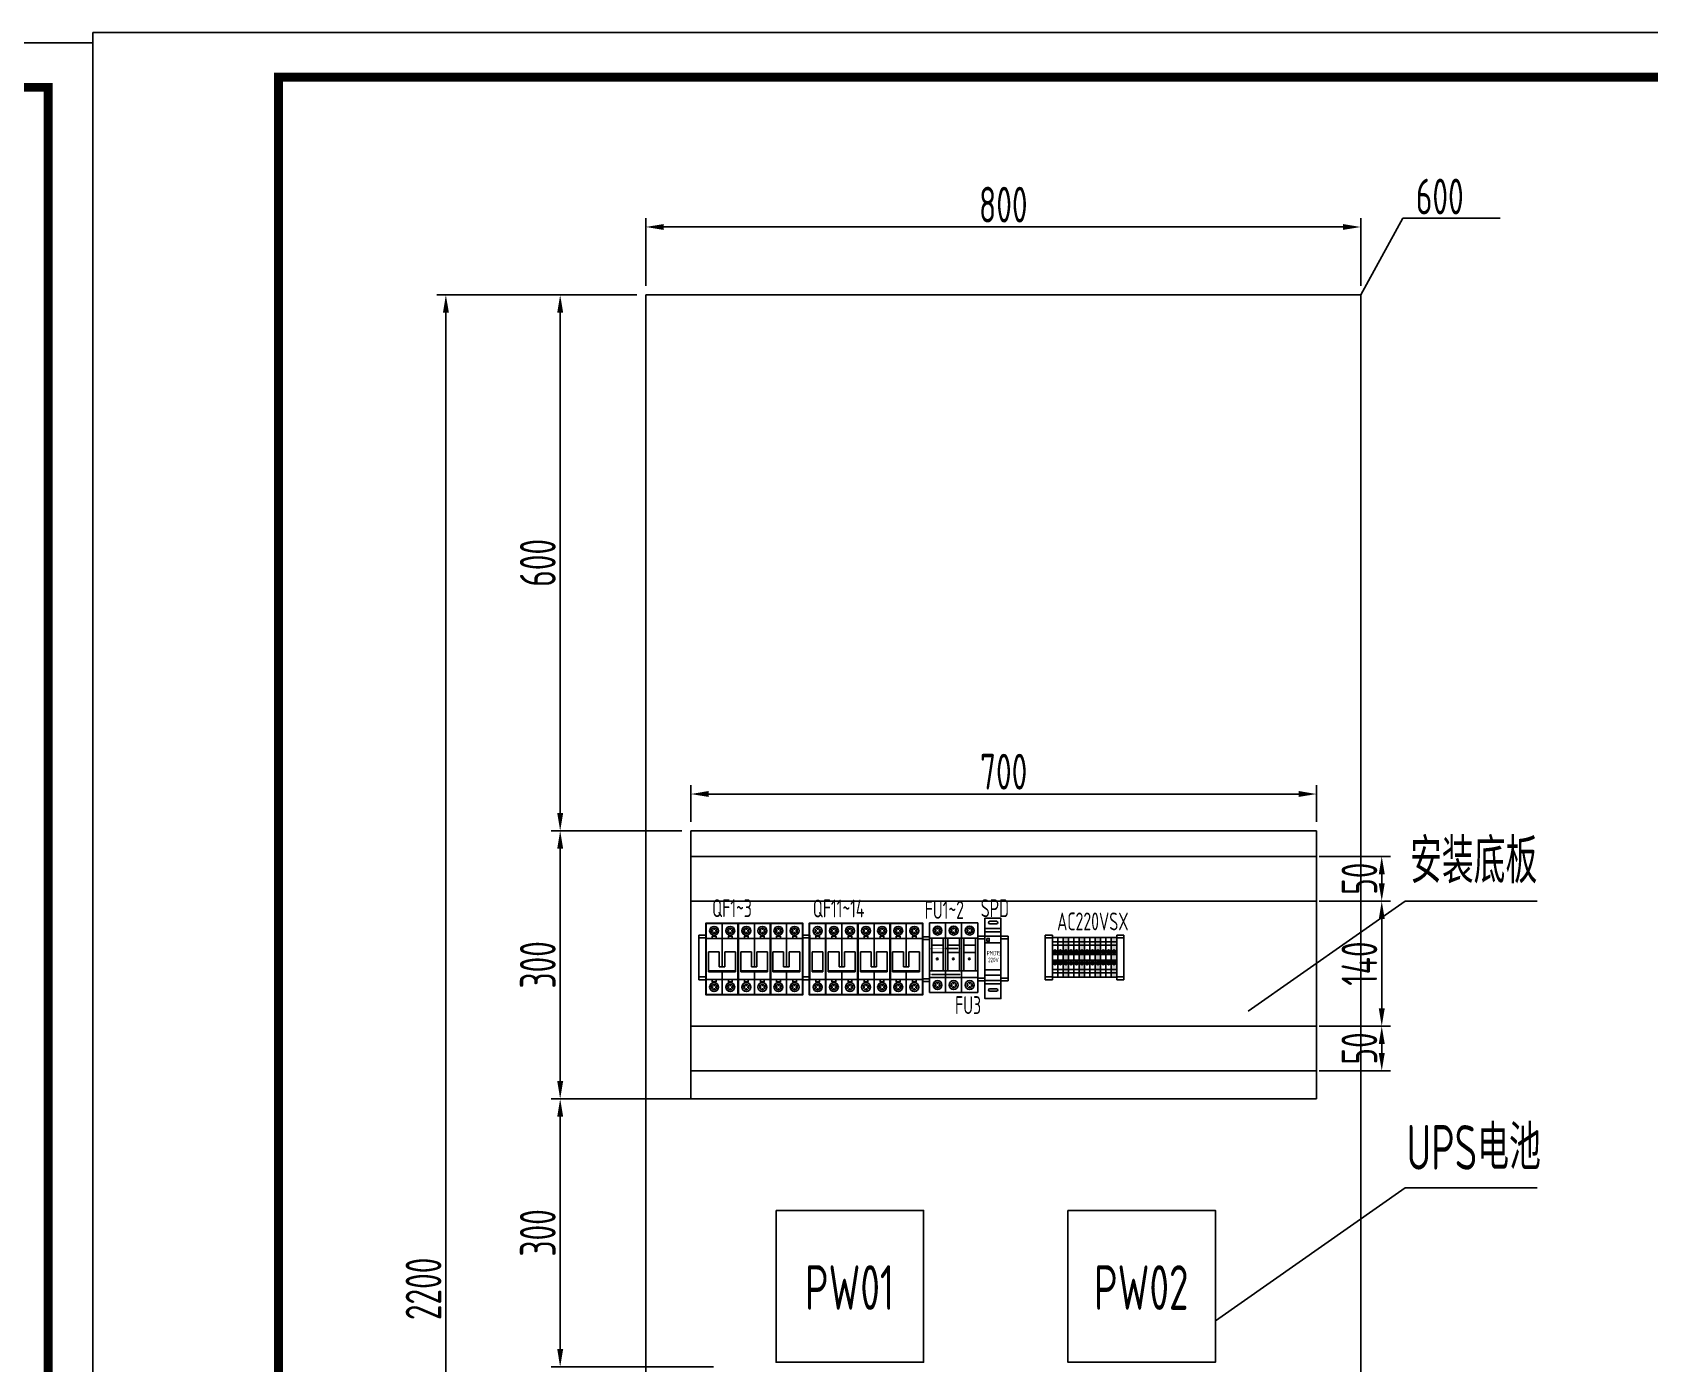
# Model space of a CAD drawing. Header units: millimetres. Extents: x 30557 to 235556, y -116603 to -73383.
# Drawn here: x 206382 to 208192, y -85655 to -84165 of the extents above; entities that cross this region are included whole.
import ezdxf
from ezdxf.enums import TextEntityAlignment as Align

# ---------------------------------------------------------------- set-up
doc = ezdxf.new("R2010")
doc.units = ezdxf.units.MM
for name, color, linetype in [('1', 3, 'Continuous'), ('AXIS', 4, 'Continuous'), ('文本层', 2, 'Continuous')]:
    doc.layers.add(name, color=color, linetype=linetype)
doc.layers.add('_0', color=7, linetype='Continuous', lineweight=25)
doc.layers.add('_Drawing', color=7, linetype='Continuous', lineweight=25)
doc.styles.add('supcon', font='sceie.shx', dxfattribs={"width": 0.75, "height": 40, "bigfont": 'sceic.shx'})
doc.dimstyles.new('supcon', dxfattribs={"dimtxt": 20, "dimasz": 20, "dimexe": 10, "dimexo": 10, "dimgap": 5, "dimtad": 1, "dimtoh": 1, "dimdec": 0, "dimzin": 0, "dimdsep": 46, "dimtxsty": 'supcon', "dimcen": 0.09, "dimclrd": 2, "dimclre": 2, "dimclrt": 2, "dimadec": 0, "dimazin": 0, "dimtfac": 1, "dimtdec": 0, "dimtofl": 0, "dimtmove": 0, "dimatfit": 3, "dimfxl": 1, "dimtolj": 1, "dimtzin": 0, "dimarcsym": 0})

# ---------------------------------------------------------------- blocks, each defined once
blk = doc.blocks.new('supcon图框')
at = {"linetype": 'Continuous'}
for p, q in [((6145.7, 4361.7), (1987.7, 4361.7)), ((1987.7, 4361.7), (1987.7, 1421.7)), ((6145.7, 1421.7), (6145.7, 4361.7))]:
    blk.add_line(p, q, dxfattribs=at)
at = {"linetype": 'Continuous', "const_width": 10}
blk.add_lwpolyline([(2195.7, 4311.7), (6095.7, 4311.7), (6095.7, 1471.7), (2195.7, 1471.7)], close=True, dxfattribs=at)
blk = doc.blocks.new('*D357')
at = {"layer": '_Drawing', "color": 2, "linetype": 'Continuous', "lineweight": -2}
for p, q in [((207058.7, -84458.8), (206834.9, -84458.8)), ((206844.9, -84478.8), (206844.9, -86638.7)), ((207058.7, -86658.7), (206834.9, -86658.7))]:
    blk.add_line(p, q, dxfattribs=at)
at = {"layer": '_Drawing', "color": 2}
for points in [[(206848.3, -84478.8), (206841.6, -84478.8), (206844.9, -84458.8)], [(206841.6, -86638.7), (206848.3, -86638.7), (206844.9, -86658.7)]]:
    blk.add_solid(points, dxfattribs=at)
at = {"layer": 'DEFPOINTS', "color": 0}
for p in [(207068.7, -84458.8), (206844.9, -86658.7), (207068.7, -86658.7)]:
    blk.add_point(p, dxfattribs=at)
at = {"layer": '_Drawing', "color": 2, "insert": (206819.9, -85571.4), "char_height": 40, "attachment_point": 5, "rotation": 90, "style": 'supcon'}
blk.add_mtext('\\A1;2200', dxfattribs=at)
blk = doc.blocks.new('*D358')
at = {"layer": '_Drawing', "color": 2, "linetype": 'Continuous', "lineweight": -2}
for p, q in [((207068.7, -84448.8), (207068.7, -84372.8)), ((207868.7, -84448.8), (207868.7, -84372.8)), ((207088.7, -84382.8), (207848.7, -84382.8))]:
    blk.add_line(p, q, dxfattribs=at)
at = {"layer": '_Drawing', "color": 2}
for points in [[(207088.7, -84379.5), (207088.7, -84386.1), (207068.7, -84382.8)], [(207848.7, -84386.1), (207848.7, -84379.5), (207868.7, -84382.8)]]:
    blk.add_solid(points, dxfattribs=at)
at = {"layer": 'DEFPOINTS', "color": 0}
for p in [(207868.7, -84382.8), (207068.7, -84458.8), (207868.7, -84458.8)]:
    blk.add_point(p, dxfattribs=at)
at = {"layer": '_Drawing', "color": 2, "insert": (207468.7, -84357.8), "char_height": 40, "attachment_point": 5, "style": 'supcon'}
blk.add_mtext('\\A1;800', dxfattribs=at)
blk = doc.blocks.new('*D362')
at = {"color": 2, "lineweight": -2}
for p, q in [((207058.7, -84458.8), (206962.8, -84458.8)), ((206972.8, -85038.7), (206972.8, -84478.8)), ((207109.1, -85058.7), (206962.8, -85058.7))]:
    blk.add_line(p, q, dxfattribs=at)
at = {"color": 2}
for points in [[(206976.2, -84478.8), (206969.5, -84478.8), (206972.8, -84458.8)], [(206969.5, -85038.7), (206976.2, -85038.7), (206972.8, -85058.7)]]:
    blk.add_solid(points, dxfattribs=at)
at = {"layer": 'DEFPOINTS', "color": 0}
for p in [(206972.8, -84458.8), (207068.7, -84458.8), (207119.1, -85058.7)]:
    blk.add_point(p, dxfattribs=at)
at = {"color": 2, "insert": (206947.8, -84758.7), "char_height": 40, "attachment_point": 5, "rotation": 90, "style": 'supcon'}
blk.add_mtext('\\A1;600', dxfattribs=at)
blk = doc.blocks.new('2P空开')
at = {"ltscale": 100}
for p, q in [((6385.4, 37012.8), (6387.2, 37012.8)), ((6388.4, 37013.9), (6388.4, 37015.8)), ((6389.5, 37012.8), (6391.4, 37012.8)), ((6397.4, 37021.3), (6397.4, 36972.3)), ((6397.4, 37021.3), (6397.4, 36972.3)), ((6397.4, 37021.3), (6397.4, 36972.3)), ((6397.4, 37021.3), (6397.4, 36972.3)), ((6397.4, 37021.3), (6397.4, 36972.3)), ((6403.4, 37012.8), (6405.2, 37012.8)), ((6406.4, 37013.9), (6406.4, 37015.8)), ((6407.5, 37012.8), (6409.4, 37012.8)), ((6415.4, 37021.3), (6415.4, 36941.3)), ((6415.4, 37021.3), (6415.4, 36941.3)), ((6415.4, 37021.3), (6415.4, 36941.3)), ((6415.4, 37021.3), (6415.4, 36941.3)), ((6379.4, 37004.3), (6397.4, 37004.3)), ((6388.4, 37009.8), (6388.4, 37011.6)), ((6397.4, 37004.3), (6415.4, 37004.3)), ((6406.4, 37009.8), (6406.4, 37011.6)), ((6379.4, 36958.3), (6397.4, 36958.3)), ((6388.4, 36958.3), (6393.5, 36958.3)), ((6397.4, 36966.9), (6397.4, 36941.3)), ((6397.4, 36966.9), (6397.4, 36941.3)), ((6397.4, 36966.9), (6397.4, 36941.3)), ((6397.4, 36966.9), (6397.4, 36941.3)), ((6397.4, 36966.9), (6397.4, 36941.3)), ((6397.4, 36958.3), (6415.4, 36958.3)), ((6406.4, 36958.3), (6411.5, 36958.3)), ((6385.4, 36949.8), (6387.2, 36949.8)), ((6388.4, 36952.8), (6388.4, 36950.9)), ((6388.4, 36948.6), (6388.4, 36946.8)), ((6389.5, 36949.8), (6391.4, 36949.8)), ((6403.4, 36949.8), (6405.2, 36949.8)), ((6406.4, 36952.8), (6406.4, 36950.9)), ((6406.4, 36948.6), (6406.4, 36946.8)), ((6407.5, 36949.8), (6409.4, 36949.8))]:
    blk.add_line(p, q, dxfattribs=at)
for p, q in [((6382.2, 36989.4), (6394.2, 36989.4)), ((6382.2, 36966.9), (6382.2, 36989.4)), ((6394.2, 36989.4), (6394.2, 36972.3)), ((6400.2, 36989.4), (6412.2, 36989.4)), ((6400.2, 36972.3), (6400.2, 36989.4)), ((6412.2, 36989.4), (6412.2, 36966.9)), ((6382.2, 36968), (6397.4, 36968)), ((6397.4, 36966.9), (6382.2, 36966.9)), ((6394.2, 36972.3), (6397.4, 36972.3)), ((6397.4, 36972.3), (6400.2, 36972.3)), ((6397.4, 36968), (6412.2, 36968)), ((6412.2, 36966.9), (6397.4, 36966.9))]:
    blk.add_line(p, q)
at = {"lineweight": 30}
for points in [[(6397.4, 36941.3), (6379.4, 36941.3), (6379.4, 37021.3), (6397.4, 37021.3)], [(6397.4, 37021.3), (6415.4, 37021.3), (6415.4, 36941.3), (6397.4, 36941.3)]]:
    blk.add_lwpolyline(points, dxfattribs=at)
at = {"ltscale": 100}
for points in [[(6397.4, 37004.3), (6397.4, 37021.3), (6379.4, 37021.3), (6379.4, 37004.3)], [(6397.4, 37004.3), (6397.4, 37021.3)], [(6397.4, 37021.3), (6397.4, 37004.3)], [(6415.4, 37004.3), (6415.4, 37021.3), (6397.4, 37021.3), (6397.4, 37004.3)], [(6379.4, 36958.3), (6379.4, 36941.3), (6397.4, 36941.3), (6397.4, 36958.3)], [(6397.4, 36958.3), (6397.4, 36941.3)], [(6397.4, 36941.3), (6397.4, 36958.3)], [(6397.4, 36958.3), (6397.4, 36941.3), (6415.4, 36941.3), (6415.4, 36958.3)]]:
    blk.add_lwpolyline(points, dxfattribs=at)
at = {"ltscale": 100, "const_width": 1}
for points in [[(6385.4, 37012.8), (6387.2, 37012.8)], [(6388.4, 37013.9), (6388.4, 37015.8)], [(6389.5, 37012.8), (6391.4, 37012.8)], [(6403.4, 37012.8), (6405.2, 37012.8)], [(6406.4, 37013.9), (6406.4, 37015.8)], [(6407.5, 37012.8), (6409.4, 37012.8)], [(6388.4, 37009.8), (6388.4, 37011.6)], [(6406.4, 37009.8), (6406.4, 37011.6)], [(6385.4, 36949.8), (6387.2, 36949.8)], [(6388.4, 36952.8), (6388.4, 36950.9)], [(6388.4, 36948.6), (6388.4, 36946.8)], [(6389.5, 36949.8), (6391.4, 36949.8)], [(6403.4, 36949.8), (6405.2, 36949.8)], [(6406.4, 36952.8), (6406.4, 36950.9)], [(6406.4, 36948.6), (6406.4, 36946.8)], [(6407.5, 36949.8), (6409.4, 36949.8)]]:
    blk.add_lwpolyline(points, dxfattribs=at)
at = {"ltscale": 100}
for points in [[(6386.3, 37004.3), (6390.5, 37004.3), (6390.5, 37006.8), (6386.3, 37006.8)], [(6404.3, 37004.3), (6408.5, 37004.3), (6408.5, 37006.8), (6404.3, 37006.8)], [(6386.3, 36958.3), (6390.5, 36958.3), (6390.5, 36955.7), (6386.3, 36955.7)], [(6404.3, 36958.3), (6408.5, 36958.3), (6408.5, 36955.7), (6404.3, 36955.7)]]:
    blk.add_lwpolyline(points, close=True, dxfattribs=at)
for centre, radius in [((6388.4, 37012.8), 5), ((6388.4, 37012.8), 3), ((6406.4, 37012.8), 5), ((6406.4, 37012.8), 3), ((6388.4, 36949.8), 5), ((6388.4, 36949.8), 3), ((6406.4, 36949.8), 5), ((6406.4, 36949.8), 3)]:
    blk.add_circle(centre, radius, dxfattribs=at)
at = {"layer": '1'}
for points in [[(6379.4, 37021.3), (6397.4, 37021.3)], [(6397.4, 37021.3), (6415.4, 37021.3)], [(6397.4, 37021.3), (6397.4, 37021.3)]]:
    blk.add_lwpolyline(points, dxfattribs=at)
at = {"layer": '_0'}
for points in [[(6397.4, 36941.3), (6379.4, 36941.3), (6379.4, 37021.3), (6397.4, 37021.3)], [(6397.4, 37021.3), (6415.4, 37021.3), (6415.4, 36941.3), (6397.4, 36941.3)]]:
    blk.add_lwpolyline(points, dxfattribs=at)
at = {"layer": 'AXIS', "linetype": 'ByBlock'}
blk.add_line((6379.4, 37021.3), (6397.4, 37021.3), dxfattribs=at)
blk = doc.blocks.new('1P空开')
at = {"ltscale": 100}
for p, q in [((6483.5, 37017.3), (6483.5, 36954.3)), ((6483.5, 37017.3), (6483.5, 36954.3)), ((6483.5, 37017.3), (6483.5, 36954.3)), ((6483.5, 37017.3), (6483.5, 36954.3)), ((6483.5, 37017.3), (6483.5, 36954.3)), ((6465.5, 37000.3), (6483.5, 37000.3)), ((6471.5, 37008.8), (6473.4, 37008.8)), ((6474.5, 37010), (6474.5, 37011.8)), ((6474.5, 37005.8), (6474.5, 37007.7)), ((6475.7, 37008.8), (6477.5, 37008.8)), ((6465.5, 36954.3), (6483.5, 36954.3)), ((6471.5, 36945.8), (6473.4, 36945.8)), ((6474.5, 36954.3), (6479.7, 36954.3)), ((6474.5, 36948.8), (6474.5, 36947)), ((6474.5, 36944.7), (6474.5, 36942.8)), ((6475.7, 36945.8), (6477.5, 36945.8))]:
    blk.add_line(p, q, dxfattribs=at)
for p, q in [((6468.4, 36985.4), (6480.4, 36985.4)), ((6468.4, 36963), (6468.4, 36985.4)), ((6480.4, 36985.4), (6480.4, 36963)), ((6468.4, 36964.1), (6480.4, 36964.1)), ((6480.4, 36963), (6468.4, 36963))]:
    blk.add_line(p, q)
at = {"lineweight": 30}
blk.add_lwpolyline([(6483.5, 36937.3), (6465.5, 36937.3), (6465.5, 37017.3), (6483.5, 37017.3)], dxfattribs=at)
at = {"ltscale": 100}
for points in [[(6483.5, 37000.3), (6483.5, 37017.3), (6465.5, 37017.3), (6465.5, 37000.3)], [(6483.5, 37000.3), (6483.5, 37017.3)], [(6483.5, 37017.3), (6483.5, 37000.3)], [(6465.5, 36954.3), (6465.5, 36937.3), (6483.5, 36937.3), (6483.5, 36954.3)], [(6483.5, 36954.3), (6483.5, 36937.3)], [(6483.5, 36937.3), (6483.5, 36954.3)]]:
    blk.add_lwpolyline(points, dxfattribs=at)
at = {"ltscale": 100, "const_width": 1}
for points in [[(6471.5, 37008.8), (6473.4, 37008.8)], [(6474.5, 37010), (6474.5, 37011.8)], [(6474.5, 37005.8), (6474.5, 37007.7)], [(6475.7, 37008.8), (6477.5, 37008.8)], [(6471.5, 36945.8), (6473.4, 36945.8)], [(6474.5, 36948.8), (6474.5, 36947)], [(6474.5, 36944.7), (6474.5, 36942.8)], [(6475.7, 36945.8), (6477.5, 36945.8)]]:
    blk.add_lwpolyline(points, dxfattribs=at)
at = {"ltscale": 100}
for points in [[(6472.4, 37000.3), (6476.6, 37000.3), (6476.6, 37002.9), (6472.4, 37002.9)], [(6472.4, 36954.3), (6476.6, 36954.3), (6476.6, 36951.8), (6472.4, 36951.8)]]:
    blk.add_lwpolyline(points, close=True, dxfattribs=at)
for centre, radius in [((6474.5, 37008.8), 5), ((6474.5, 37008.8), 3), ((6474.5, 36945.8), 5), ((6474.5, 36945.8), 3)]:
    blk.add_circle(centre, radius, dxfattribs=at)
at = {"layer": '1'}
for points in [[(6465.5, 37017.3), (6483.5, 37017.3)], [(6483.5, 37017.3), (6483.5, 37017.3)]]:
    blk.add_lwpolyline(points, dxfattribs=at)
at = {"layer": '_0'}
blk.add_lwpolyline([(6483.5, 36937.3), (6465.5, 36937.3), (6465.5, 37017.3), (6483.5, 37017.3)], dxfattribs=at)
at = {"layer": 'AXIS', "linetype": 'ByBlock'}
blk.add_line((6465.5, 37017.3), (6483.5, 37017.3), dxfattribs=at)
blk = doc.blocks.new('固定块')
for p, q in [((516096.3, 339845.1), (516104.3, 339845.1)), ((516096.3, 339795.1), (516096.3, 339845.1)), ((516104.3, 339845.1), (516104.3, 339795.1)), ((516096.3, 339842.1), (516104.3, 339842.1)), ((516096.3, 339798.1), (516104.3, 339798.1)), ((516104.3, 339795.1), (516096.3, 339795.1))]:
    blk.add_line(p, q)
blk = doc.blocks.new('SAKDU2.5')
at = {"color": 253}
for p, q in [((516132.1, 339835.7), (516138.1, 339835.7)), ((516132.1, 339832.2), (516138.1, 339832.2)), ((516132.1, 339821.4), (516138.1, 339821.4)), ((516132.1, 339815.4), (516138.1, 339815.4)), ((516133.4, 339824.8), (516136.8, 339824.8)), ((516133.4, 339824.5), (516136.8, 339824.5)), ((516133.4, 339812.3), (516136.8, 339812.3)), ((516133.4, 339812), (516136.8, 339812)), ((516132.1, 339804.7), (516138.1, 339804.7)), ((516132.1, 339801.2), (516138.1, 339801.2))]:
    blk.add_line(p, q, dxfattribs=at)
at = {"color": 253, "lineweight": -3}
blk.add_lwpolyline([(516132.1, 339796.2), (516138.1, 339796.2), (516138.1, 339840.7), (516132.1, 339840.7)], close=True, dxfattribs=at)
at = {"color": 253}
for centre, radius in [((516135.1, 339824.7), 2), ((516135.1, 339824.7), 1.7), ((516135.1, 339812.2), 2), ((516135.1, 339812.2), 1.7)]:
    blk.add_circle(centre, radius, dxfattribs=at)
blk = doc.blocks.new('SAKPE2.5')
h = blk.add_hatch(color=102)
h.dxf.hatch_style = 1
h.paths.add_polyline_path([(516130.2, 339840.7), (516127.2, 339840.7), (516127.2, 339835.7), (516130.2, 339835.7)])
h.paths.add_polyline_path([(516130.2, 339835.7), (516127.2, 339835.7), (516127.2, 339832.2), (516130.2, 339832.2)])
h.paths.add_polyline_path([(516130.2, 339832.2), (516127.2, 339832.2), (516127.2, 339821.4), (516130.2, 339821.4), (516130.2, 339822.7, -0.414214), (516128.2, 339824.7, -0.414214), (516130.2, 339826.7)])
h.paths.add_polyline_path([(516130.2, 339821.4), (516127.2, 339821.4), (516127.2, 339815.4), (516130.2, 339815.4)])
h.paths.add_polyline_path([(516130.2, 339814.2), (516130.2, 339815.4), (516127.2, 339815.4), (516127.2, 339804.7), (516130.2, 339804.7), (516130.2, 339810.2, -0.414214), (516128.2, 339812.2, -0.414214)])
h.paths.add_polyline_path([(516130.2, 339804.7), (516127.2, 339804.7), (516127.2, 339801.2), (516130.2, 339801.2)])
h.paths.add_polyline_path([(516130.2, 339801.2), (516127.2, 339801.2), (516127.2, 339796.2), (516130.2, 339796.2)])
h = blk.add_hatch(color=2)
h.dxf.hatch_style = 1
h.paths.add_polyline_path([(516133.2, 339840.7), (516130.2, 339840.7), (516130.2, 339835.7), (516133.2, 339835.7)])
h.paths.add_polyline_path([(516133.2, 339835.7), (516130.2, 339835.7), (516130.2, 339832.2), (516133.2, 339832.2)])
h.paths.add_polyline_path([(516133.2, 339832.2), (516130.2, 339832.2), (516130.2, 339826.7, -0.414214), (516132.2, 339824.7, -0.414214), (516130.2, 339822.7), (516130.2, 339821.4), (516133.2, 339821.4)])
h.paths.add_polyline_path([(516133.2, 339821.4), (516130.2, 339821.4), (516130.2, 339815.4), (516133.2, 339815.4)])
h.paths.add_polyline_path([(516133.2, 339815.4), (516130.2, 339815.4), (516130.2, 339814.2, -0.414214), (516132.2, 339812.2, -0.414214), (516130.2, 339810.2), (516130.2, 339804.7), (516133.2, 339804.7)])
h.paths.add_polyline_path([(516133.2, 339804.7), (516130.2, 339804.7), (516130.2, 339801.2), (516133.2, 339801.2)])
h.paths.add_polyline_path([(516133.2, 339801.2), (516130.2, 339801.2), (516130.2, 339796.2), (516133.2, 339796.2)])
for p, q in [((516127.2, 339835.7), (516133.2, 339835.7)), ((516127.2, 339832.2), (516133.2, 339832.2)), ((516127.2, 339821.4), (516133.2, 339821.4)), ((516127.2, 339815.4), (516133.2, 339815.4)), ((516128.6, 339824.8), (516131.9, 339824.8)), ((516128.6, 339824.5), (516131.9, 339824.5)), ((516128.6, 339812.3), (516131.9, 339812.3)), ((516128.6, 339812), (516131.9, 339812)), ((516127.2, 339804.7), (516133.2, 339804.7)), ((516127.2, 339801.2), (516133.2, 339801.2))]:
    blk.add_line(p, q)
at = {"lineweight": -3}
blk.add_lwpolyline([(516127.2, 339796.2), (516133.2, 339796.2), (516133.2, 339840.7), (516127.2, 339840.7)], close=True, dxfattribs=at)
for centre, radius in [((516130.2, 339824.7), 2), ((516130.2, 339824.7), 1.7), ((516130.2, 339812.2), 2), ((516130.2, 339812.2), 1.7)]:
    blk.add_circle(centre, radius)
blk = doc.blocks.new('*D364')
at = {"color": 2, "lineweight": -2}
for p, q in [((207109.1, -85058.7), (206962.8, -85058.7)), ((206972.8, -85078.7), (206972.8, -85338.7)), ((207109.1, -85358.7), (206962.8, -85358.7))]:
    blk.add_line(p, q, dxfattribs=at)
at = {"color": 2}
for points in [[(206976.2, -85078.7), (206969.5, -85078.7), (206972.8, -85058.7)], [(206969.5, -85338.7), (206976.2, -85338.7), (206972.8, -85358.7)]]:
    blk.add_solid(points, dxfattribs=at)
at = {"layer": 'DEFPOINTS', "color": 0}
for p in [(207119.1, -85058.7), (206972.8, -85358.7), (207119.1, -85358.7)]:
    blk.add_point(p, dxfattribs=at)
at = {"color": 2, "insert": (206947.8, -85208.7), "char_height": 40, "attachment_point": 5, "rotation": 90, "style": 'supcon'}
blk.add_mtext('\\A1;300', dxfattribs=at)
blk = doc.blocks.new('2P熔断器')
at = {"ltscale": 100}
h = blk.add_hatch(color=1, dxfattribs=at)
edge = h.paths.add_edge_path()
edge.add_arc((118510.7, 57853.7), 0.962, 0, 360)
h = blk.add_hatch(color=1, dxfattribs=at)
edge = h.paths.add_edge_path()
edge.add_arc((118528.7, 57853.7), 0.962, 0, 360)
at = {"lineweight": -3}
for p, q in [((118502, 57893.9), (118520, 57893.9)), ((118502, 57815.9), (118502, 57893.9)), ((118520, 57893.9), (118520, 57815.9)), ((118520, 57893.9), (118538, 57893.9)), ((118520, 57815.9), (118520, 57893.9)), ((118538, 57893.9), (118538, 57815.9)), ((118504.5, 57876.9), (118504.5, 57840.3)), ((118504.5, 57868.9), (118517.5, 57868.9)), ((118517.5, 57876.9), (118517.5, 57840.3)), ((118522.5, 57876.9), (118522.5, 57840.3)), ((118522.5, 57868.9), (118535.5, 57868.9)), ((118535.5, 57876.9), (118535.5, 57840.3)), ((118504.5, 57860.9), (118517.5, 57860.9)), ((118522.5, 57860.9), (118535.5, 57860.9)), ((118520, 57815.9), (118502, 57815.9)), ((118538, 57815.9), (118520, 57815.9))]:
    blk.add_line(p, q, dxfattribs=at)
at = {"ltscale": 100}
for p, q in [((118508, 57885.4), (118509.9, 57885.4)), ((118511, 57886.5), (118511, 57888.4)), ((118511, 57882.4), (118511, 57884.2)), ((118512.2, 57885.4), (118514, 57885.4)), ((118526, 57885.4), (118527.9, 57885.4)), ((118529, 57886.5), (118529, 57888.4)), ((118529, 57882.4), (118529, 57884.2)), ((118530.2, 57885.4), (118532, 57885.4)), ((118502, 57876.9), (118520, 57876.9)), ((118502, 57853.4), (118502, 57863.2)), ((118520, 57876.9), (118538, 57876.9)), ((118520, 57865.2), (118533.7, 57865.2)), ((118538, 57865.2), (118538.1, 57865.2)), ((118502, 57838.3), (118502, 57849.8)), ((118538, 57850.8), (118538, 57839.3)), ((118502, 57840.3), (118520, 57840.3)), ((118502, 57832.9), (118520, 57832.9)), ((118519.4, 57836.3), (118504.5, 57836.3)), ((118511, 57827.4), (118511, 57825.5)), ((118520, 57840.3), (118538, 57840.3)), ((118520, 57836.3), (118536.1, 57836.3)), ((118520, 57832.9), (118538, 57832.9)), ((118529, 57827.4), (118529, 57825.5)), ((118508, 57824.4), (118509.9, 57824.4)), ((118511, 57823.2), (118511, 57821.4)), ((118512.2, 57824.4), (118514, 57824.4)), ((118526, 57824.4), (118527.9, 57824.4)), ((118529, 57823.2), (118529, 57821.4)), ((118530.2, 57824.4), (118532, 57824.4))]:
    blk.add_line(p, q, dxfattribs=at)
at = {"ltscale": 100, "const_width": 1}
for points in [[(118508, 57885.4), (118509.9, 57885.4)], [(118511, 57886.5), (118511, 57888.4)], [(118511, 57882.4), (118511, 57884.2)], [(118512.2, 57885.4), (118514, 57885.4)], [(118526, 57885.4), (118527.9, 57885.4)], [(118529, 57886.5), (118529, 57888.4)], [(118529, 57882.4), (118529, 57884.2)], [(118530.2, 57885.4), (118532, 57885.4)], [(118511, 57827.4), (118511, 57825.5)], [(118529, 57827.4), (118529, 57825.5)], [(118508, 57824.4), (118509.9, 57824.4)], [(118511, 57823.2), (118511, 57821.4)], [(118512.2, 57824.4), (118514, 57824.4)], [(118526, 57824.4), (118527.9, 57824.4)], [(118529, 57823.2), (118529, 57821.4)], [(118530.2, 57824.4), (118532, 57824.4)]]:
    blk.add_lwpolyline(points, dxfattribs=at)
at = {"ltscale": 100, "const_width": 0.5}
for points in [[(118515.5, 57865.2), (118504.3, 57865.2, 0.414334), (118502.3, 57863.2), (118502.3, 57838.3, 0.414164), (118504.3, 57836.3), (118520, 57836.3)], [(118515.5, 57865.2), (118535.7, 57865.2, -0.414214), (118537.7, 57863.2), (118537.7, 57843)], [(118520, 57836.3), (118535.7, 57836.3, 0.414214), (118537.7, 57838.3), (118537.7, 57843)]]:
    blk.add_lwpolyline(points, format="xyb", dxfattribs=at)
at = {"ltscale": 100}
for centre, radius in [((118511, 57885.4), 5), ((118511, 57885.4), 3), ((118529, 57885.4), 5), ((118529, 57885.4), 3), ((118511, 57824.4), 5), ((118511, 57824.4), 3), ((118529, 57824.4), 5), ((118529, 57824.4), 3)]:
    blk.add_circle(centre, radius, dxfattribs=at)
at = {"color": 1, "ltscale": 100}
for centre in [(118510.7, 57853.7), (118528.7, 57853.7)]:
    blk.add_circle(centre, 0.962, dxfattribs=at)
blk = doc.blocks.new('PMD15-220')
for p, q in [((0, -11.6), (18, -11.6)), ((0, -15.4), (18, -15.4)), ((0, -69.8), (18, -69.8)), ((0, -73.6), (18, -73.6))]:
    blk.add_line(p, q)
for points in [[(0, 0), (18, 0), (18, -90), (0, -90)], [(0, -20), (18, -20), (18, -63.7), (0, -63.7)], [(0, -27.4), (18, -27.4), (18, -57.8), (0, -57.8)], [(2.2, -22.6), (4.8, -22.6), (4.8, -25.7), (2.2, -25.7)]]:
    blk.add_lwpolyline(points, close=True)
for points in [[(5.6, -3.4), (13, -3.4)], [(13, -6.3), (5.6, -6.3)], [(13, -78.9), (5.6, -78.9)], [(5.6, -81.7), (13, -81.7)]]:
    blk.add_lwpolyline(points)
for centre, start, end in [((5.6, -4.9), 90, 270), ((13, -4.9), 270, 90), ((5.6, -80.3), 90, 270), ((13, -80.3), 270, 90)]:
    blk.add_arc(centre, 1.41, start, end)
at = {"layer": '_Drawing', "style": 'supcon', "width": 0.75}
for s, p in [('PMD15', (2.1, -41.6)), ('220V', (3.7, -49.2))]:
    blk.add_text(s, height=5, dxfattribs=at).set_placement(p)
blk = doc.blocks.new('*D365')
at = {"color": 2, "lineweight": -2}
for p, q in [((207144.3, -85358.7), (206962.8, -85358.7)), ((206972.8, -85378.7), (206972.8, -85638.7)), ((207144.3, -85658.7), (206962.8, -85658.7))]:
    blk.add_line(p, q, dxfattribs=at)
at = {"color": 2}
for points in [[(206976.2, -85378.7), (206969.5, -85378.7), (206972.8, -85358.7)], [(206969.5, -85638.7), (206976.2, -85638.7), (206972.8, -85658.7)]]:
    blk.add_solid(points, dxfattribs=at)
at = {"layer": 'DEFPOINTS', "color": 0}
for p in [(207154.3, -85358.7), (206972.8, -85658.7), (207154.3, -85658.7)]:
    blk.add_point(p, dxfattribs=at)
at = {"color": 2, "insert": (206947.8, -85508.7), "char_height": 40, "attachment_point": 5, "rotation": 90, "style": 'supcon'}
blk.add_mtext('\\A1;300', dxfattribs=at)
blk = doc.blocks.new('*D370')
at = {"color": 2, "linetype": 'Continuous', "lineweight": -2}
for p, q in [((207822.2, -85087.3), (207902.2, -85087.3)), ((207892.2, -85107.3), (207892.2, -85117.3)), ((207822.2, -85137.3), (207902.2, -85137.3))]:
    blk.add_line(p, q, dxfattribs=at)
at = {"color": 2}
for points in [[(207895.6, -85107.3), (207888.9, -85107.3), (207892.2, -85087.3)], [(207888.9, -85117.3), (207895.6, -85117.3), (207892.2, -85137.3)]]:
    blk.add_solid(points, dxfattribs=at)
at = {"layer": 'DEFPOINTS', "color": 0}
for p in [(207812.2, -85087.3), (207812.2, -85137.3), (207892.2, -85137.3)]:
    blk.add_point(p, dxfattribs=at)
at = {"color": 2, "insert": (207867.2, -85112.3), "char_height": 40, "attachment_point": 5, "rotation": 90, "style": 'supcon'}
blk.add_mtext('\\A1;50', dxfattribs=at)
blk = doc.blocks.new('*D371')
at = {"color": 2, "linetype": 'Continuous', "lineweight": -2}
for p, q in [((207822.2, -85277.3), (207902.2, -85277.3)), ((207892.2, -85297.3), (207892.2, -85307.3)), ((207822.2, -85327.3), (207902.2, -85327.3))]:
    blk.add_line(p, q, dxfattribs=at)
at = {"color": 2}
for points in [[(207895.6, -85297.3), (207888.9, -85297.3), (207892.2, -85277.3)], [(207888.9, -85307.3), (207895.6, -85307.3), (207892.2, -85327.3)]]:
    blk.add_solid(points, dxfattribs=at)
at = {"layer": 'DEFPOINTS', "color": 0}
for p in [(207812.2, -85277.3), (207812.2, -85327.3), (207892.2, -85327.3)]:
    blk.add_point(p, dxfattribs=at)
at = {"color": 2, "insert": (207867.2, -85302.3), "char_height": 40, "attachment_point": 5, "rotation": 90, "style": 'supcon'}
blk.add_mtext('\\A1;50', dxfattribs=at)
blk = doc.blocks.new('*D372')
at = {"color": 2, "linetype": 'Continuous', "lineweight": -2}
for p, q in [((207822.2, -85137.4), (207902.2, -85137.4)), ((207892.2, -85157.4), (207892.2, -85257.3)), ((207822.2, -85277.3), (207902.2, -85277.3))]:
    blk.add_line(p, q, dxfattribs=at)
at = {"color": 2}
for points in [[(207895.6, -85157.4), (207888.9, -85157.4), (207892.2, -85137.4)], [(207888.9, -85257.3), (207895.6, -85257.3), (207892.2, -85277.3)]]:
    blk.add_solid(points, dxfattribs=at)
at = {"layer": 'DEFPOINTS', "color": 0}
for p in [(207812.2, -85137.4), (207812.2, -85277.3), (207892.2, -85277.3)]:
    blk.add_point(p, dxfattribs=at)
at = {"color": 2, "insert": (207867.2, -85207.3), "char_height": 40, "attachment_point": 5, "rotation": 90, "style": 'supcon'}
blk.add_mtext('\\A1;140', dxfattribs=at)
blk = doc.blocks.new('*D373')
at = {"color": 2, "lineweight": -2}
for p, q in [((207119.1, -85048.7), (207119.1, -85007.5)), ((207819.1, -85048.7), (207819.1, -85007.5)), ((207139.1, -85017.5), (207799.1, -85017.5))]:
    blk.add_line(p, q, dxfattribs=at)
at = {"color": 2}
for points in [[(207139.1, -85014.1), (207139.1, -85020.8), (207119.1, -85017.5)], [(207799.1, -85020.8), (207799.1, -85014.1), (207819.1, -85017.5)]]:
    blk.add_solid(points, dxfattribs=at)
at = {"layer": 'DEFPOINTS', "color": 0}
for p in [(207819.1, -85017.5), (207119.1, -85058.7), (207819.1, -85058.7)]:
    blk.add_point(p, dxfattribs=at)
at = {"color": 2, "insert": (207469.1, -84992.5), "char_height": 40, "attachment_point": 5, "style": 'supcon'}
blk.add_mtext('\\A1;700', dxfattribs=at)

msp = doc.modelspace()

# ---------------------------------------------------------------- hatches: boundary and pattern name
at = {"ltscale": 100}
h = msp.add_hatch(color=1, dxfattribs=at)
edge = h.paths.add_edge_path()
edge.add_arc((207430.7, -85202), 0.962, 0, 360)

# ---------------------------------------------------------------- linework, layer by layer
at = {"color": 2}
for p, q in [((207868.7, -84458.8), (207915.7, -84372.8)), ((207915.7, -84372.8), (208024.7, -84372.8))]:
    msp.add_line(p, q, dxfattribs=at)
for p, q in [((207468.7, -84458.8), (207868.7, -84458.8)), ((207868.7, -84458.8), (207868.7, -86658.8)), ((207119.1, -85058.7), (207119.1, -85358.7)), ((207819.1, -85358.7), (207819.1, -85058.7)), ((207819.1, -85087.3), (207119.1, -85087.3)), ((207742.9, -85260.4), (207918.4, -85137.5)), ((207119.1, -85358.7), (207819.1, -85358.7)), ((207706.1, -85607), (207918.4, -85458.2))]:
    msp.add_line(p, q)
at = {"ltscale": 100}
for p, q in [((207819.1, -85058.7), (207119.1, -85058.7)), ((207819.1, -85137.3), (207119.1, -85137.3)), ((208066.1, -85137.5), (207918.4, -85137.5)), ((207428.1, -85170.3), (207429.9, -85170.3)), ((207431.1, -85169.2), (207431.1, -85167.3)), ((207431.1, -85173.3), (207431.1, -85171.5)), ((207432.2, -85170.3), (207434.1, -85170.3)), ((207422.1, -85178.8), (207440.1, -85178.8)), ((207422.1, -85202.3), (207422.1, -85192.5)), ((207422.1, -85217.4), (207422.1, -85205.9)), ((207422.1, -85215.4), (207440.1, -85215.4)), ((207422.1, -85222.8), (207440.1, -85222.8)), ((207428.1, -85231.3), (207429.9, -85231.3)), ((207431.1, -85228.3), (207431.1, -85230.2)), ((207431.1, -85232.5), (207431.1, -85234.3)), ((207432.2, -85231.3), (207434.1, -85231.3)), ((207819.1, -85277.3), (207119.1, -85277.3)), ((207819.1, -85327.3), (207119.1, -85327.3)), ((208066.1, -85458.2), (207918.4, -85458.2))]:
    msp.add_line(p, q, dxfattribs=at)
at = {"lineweight": -3}
for p, q in [((207422.1, -85161.8), (207440.1, -85161.8)), ((207422.1, -85239.8), (207422.1, -85161.8)), ((207440.1, -85161.8), (207440.1, -85239.8)), ((207440.1, -85239.8), (207440.1, -85161.8)), ((207424.6, -85178.8), (207424.6, -85215.4)), ((207424.6, -85186.8), (207437.6, -85186.8)), ((207437.6, -85178.8), (207437.6, -85215.4)), ((207424.6, -85194.8), (207437.6, -85194.8)), ((207440.1, -85239.8), (207422.1, -85239.8))]:
    msp.add_line(p, q, dxfattribs=at)
at = {"ltscale": 100, "const_width": 1}
for points in [[(207428.1, -85170.3), (207429.9, -85170.3)], [(207431.1, -85169.2), (207431.1, -85167.3)], [(207431.1, -85173.3), (207431.1, -85171.5)], [(207432.2, -85170.3), (207434.1, -85170.3)], [(207431.1, -85228.3), (207431.1, -85230.2)], [(207428.1, -85231.3), (207429.9, -85231.3)], [(207431.1, -85232.5), (207431.1, -85234.3)], [(207432.2, -85231.3), (207434.1, -85231.3)]]:
    msp.add_lwpolyline(points, dxfattribs=at)
for points in [[(207214.5, -85483.5), (207379.5, -85483.5), (207379.5, -85653.5), (207214.5, -85653.5)], [(207541.1, -85483.5), (207706.1, -85483.5), (207706.1, -85653.5), (207541.1, -85653.5)]]:
    msp.add_lwpolyline(points, close=True)
at = {"ltscale": 100}
for centre, radius in [((207431.1, -85170.3), 5), ((207431.1, -85170.3), 3), ((207431.1, -85231.3), 5), ((207431.1, -85231.3), 3)]:
    msp.add_circle(centre, radius, dxfattribs=at)
at = {"color": 1, "ltscale": 100}
msp.add_circle((207430.7, -85202), 0.962, dxfattribs=at)
at = {"layer": '_Drawing'}
for p, q in [((207068.7, -84458.8), (207868.7, -84458.8)), ((207068.7, -86658.7), (207068.7, -84458.8))]:
    msp.add_line(p, q, dxfattribs=at)
at = {"layer": '_Drawing', "color": 1}
for p, q in [((207119.1, -85058.7), (207819.1, -85058.7)), ((207119.1, -85328.7), (207119.1, -85058.7))]:
    msp.add_line(p, q, dxfattribs=at)

# ---------------------------------------------------------------- block references
for name, p in [('supcon图框', (200304, -88538.2)), ('supcon图框', (204462, -88526.7)), ('2P熔断器', (88884.1, -143055.7)), ('PMD15-220', (207448.1, -85156.5)), ('固定块', (-308968.2, -425020.4)), ('固定块', (-308852.2, -425020.4)), ('固定块', (-308718.2, -425022.3)), ('固定块', (-308656.2, -425021.6)), ('固定块', (-308630.2, -425021.6)), ('固定块', (-308580.6, -425020.4)), ('SAKDU2.5', (-308608.5, -425018.7)), ('SAKDU2.5', (-308602.5, -425018.7)), ('SAKPE2.5', (-308591.6, -425018.7)), ('SAKDU2.5', (-308590.5, -425018.7)), ('SAKDU2.5', (-308584.5, -425018.7)), ('SAKPE2.5', (-308573.6, -425018.7)), ('SAKDU2.5', (-308572.5, -425018.7)), ('SAKDU2.5', (-308566.5, -425018.7)), ('SAKPE2.5', (-308555.6, -425018.7)), ('SAKDU2.5', (-308554.5, -425018.7)), ('SAKDU2.5', (-308548.5, -425018.7)), ('SAKPE2.5', (-308537.6, -425018.7)), ('固定块', (-308500.6, -425020.4))]:
    msp.add_blockref(name, p)
at = {"layer": '_Drawing', "lineweight": -3}
for name, p in [('2P空开', (200756.7, -122183.4)), ('2P空开', (200756.7, -122183.4)), ('2P空开', (200792.7, -122183.4)), ('2P空开', (200792.7, -122183.4)), ('2P空开', (200828.7, -122183.4)), ('2P空开', (200828.7, -122183.4)), ('1P空开', (200786.5, -122179.5)), ('2P空开', (200890.7, -122183.4)), ('2P空开', (200926.7, -122183.4)), ('2P空开', (200962.7, -122183.4))]:
    msp.add_blockref(name, p, dxfattribs=at)

# ---------------------------------------------------------------- texts
at = {"layer": '1', "color": 3, "style": 'supcon', "width": 0.75}
for s, p in [('FU1~2', (207380.7, -85157.2)), ('SPD', (207443.4, -85155.3)), ('AC220VSX', (207528.9, -85170.1)), ('FU3', (207414.7, -85263.8))]:
    msp.add_text(s, height=20, dxfattribs=at).set_placement(p)
at = {"layer": '_Drawing', "color": 7, "style": 'supcon', "width": 0.75}
for s, p in [('安装底板', (207995.1, -85089.8)), ('UPS电池', (207995.1, -85410.5))]:
    msp.add_text(s, height=50, dxfattribs=at).set_placement(p, align=Align.MIDDLE)
at = {"layer": '_Drawing', "color": 3, "style": 'supcon', "width": 0.75}
for s, p in [('QF1~3', (207142.9, -85155.3)), ('QF11~14', (207255.5, -85155.6))]:
    msp.add_text(s, height=20, dxfattribs=at).set_placement(p)
at = {"layer": '文本层', "color": 2, "style": 'supcon', "width": 0.75}
msp.add_text('600', height=40, dxfattribs=at).set_placement((207930.4, -84368.7))
at = {"layer": '文本层', "color": 7, "style": 'supcon', "width": 0.75}
for s, p in [('PW01', (207246.8, -85594.9)), ('PW02', (207570.3, -85594.9))]:
    msp.add_text(s, height=50, dxfattribs=at).set_placement(p)

# ---------------------------------------------------------------- dimensions: what is measured, and where the dimension line sits
for base, p1, p2, picture, middle in [((206972.8, -84458.8), (207119.1, -85058.7), (207068.7, -84458.8), '*D362', (206947.8, -84758.7)), ((206972.8, -85358.7), (207119.1, -85058.7), (207119.1, -85358.7), '*D364', (206947.8, -85208.7)), ((206972.8, -85658.7), (207154.3, -85358.7), (207154.3, -85658.7), '*D365', (206947.8, -85508.7))]:
    dim = msp.add_linear_dim(base=base, p1=p1, p2=p2, angle=90, dimstyle='supcon')
    dim.commit()
    dim.dimension.update_dxf_attribs({"geometry": picture, "text_midpoint": middle})
dim = msp.add_linear_dim(base=(207819.1, -85017.5), p1=(207119.1, -85058.7), p2=(207819.1, -85058.7), dimstyle='supcon')
dim.commit()
dim.dimension.update_dxf_attribs({"geometry": '*D373', "text_midpoint": (207469.1, -84992.5)})
at = {"linetype": 'Continuous'}
for base, p1, p2, picture, middle in [((207892.2, -85137.3), (207812.2, -85087.3), (207812.2, -85137.3), '*D370', (207892.2, -85112.3)), ((207892.2, -85277.3), (207812.2, -85137.4), (207812.2, -85277.3), '*D372', (207892.2, -85207.3)), ((207892.2, -85327.3), (207812.2, -85277.3), (207812.2, -85327.3), '*D371', (207892.2, -85302.3))]:
    dim = msp.add_linear_dim(base=base, p1=p1, p2=p2, angle=90, dimstyle='supcon', dxfattribs=at)
    dim.commit()
    dim.dimension.update_dxf_attribs({"geometry": picture, "text_midpoint": middle, "dimtype": 160})
at = {"layer": '_Drawing', "linetype": 'Continuous'}
dim = msp.add_linear_dim(base=(207868.7, -84382.8), p1=(207068.7, -84458.8), p2=(207868.7, -84458.8), dimstyle='supcon', dxfattribs=at)
dim.commit()
dim.dimension.update_dxf_attribs({"geometry": '*D358', "text_midpoint": (207468.7, -84357.8)})
dim = msp.add_linear_dim(base=(206844.9, -86658.7), p1=(207068.7, -84458.8), p2=(207068.7, -86658.7), angle=90, dimstyle='supcon', dxfattribs=at)
dim.commit()
dim.dimension.update_dxf_attribs({"geometry": '*D357', "text_midpoint": (206844.9, -85571.4), "dimtype": 160})

doc.saveas('drawing.dxf')
